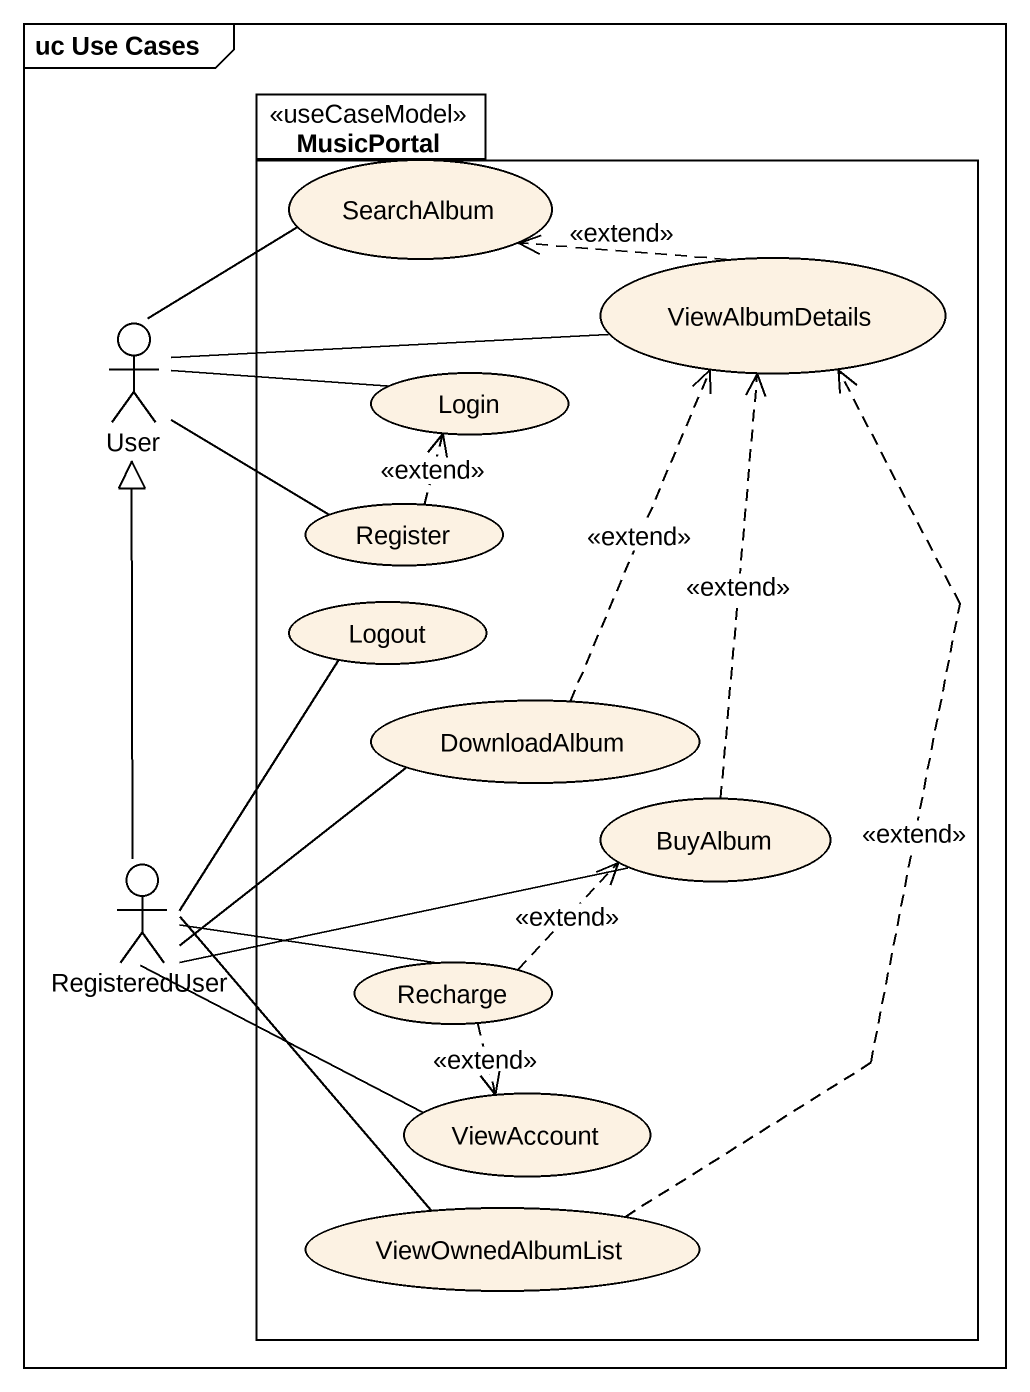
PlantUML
@startuml
mainframe uc Use Cases
package MusicPortal <<useCaseModel>> {
  usecase SearchAlbum
  usecase ViewAlbumDetails
  usecase Login
  usecase Register
  usecase Logout
  usecase DownloadAlbum
  usecase BuyAlbum
  usecase Recharge
  usecase ViewAccount
  usecase ViewOwnedAlbumList
}
actor User
actor RegisteredUser
ViewAlbumDetails .left.> SearchAlbum : <<extend>>
User -up- SearchAlbum
User -right- ViewAlbumDetails
User -right- Login
User -right- Register
Register .up.> Login : <<extend>>
DownloadAlbum .up.> ViewAlbumDetails : <<extend>>
BuyAlbum .up.> ViewAlbumDetails : <<extend>>
RegisteredUser -up-|> User
RegisteredUser -up- Logout
RegisteredUser -right- DownloadAlbum
RegisteredUser -right- BuyAlbum
RegisteredUser -right- Recharge
RegisteredUser -right- ViewAccount
RegisteredUser -- ViewOwnedAlbumList
Recharge .right.> BuyAlbum : <<extend>>
Recharge ..> ViewAccount : <<extend>>
ViewOwnedAlbumList .up.> ViewAlbumDetails : <<extend>>
@enduml
